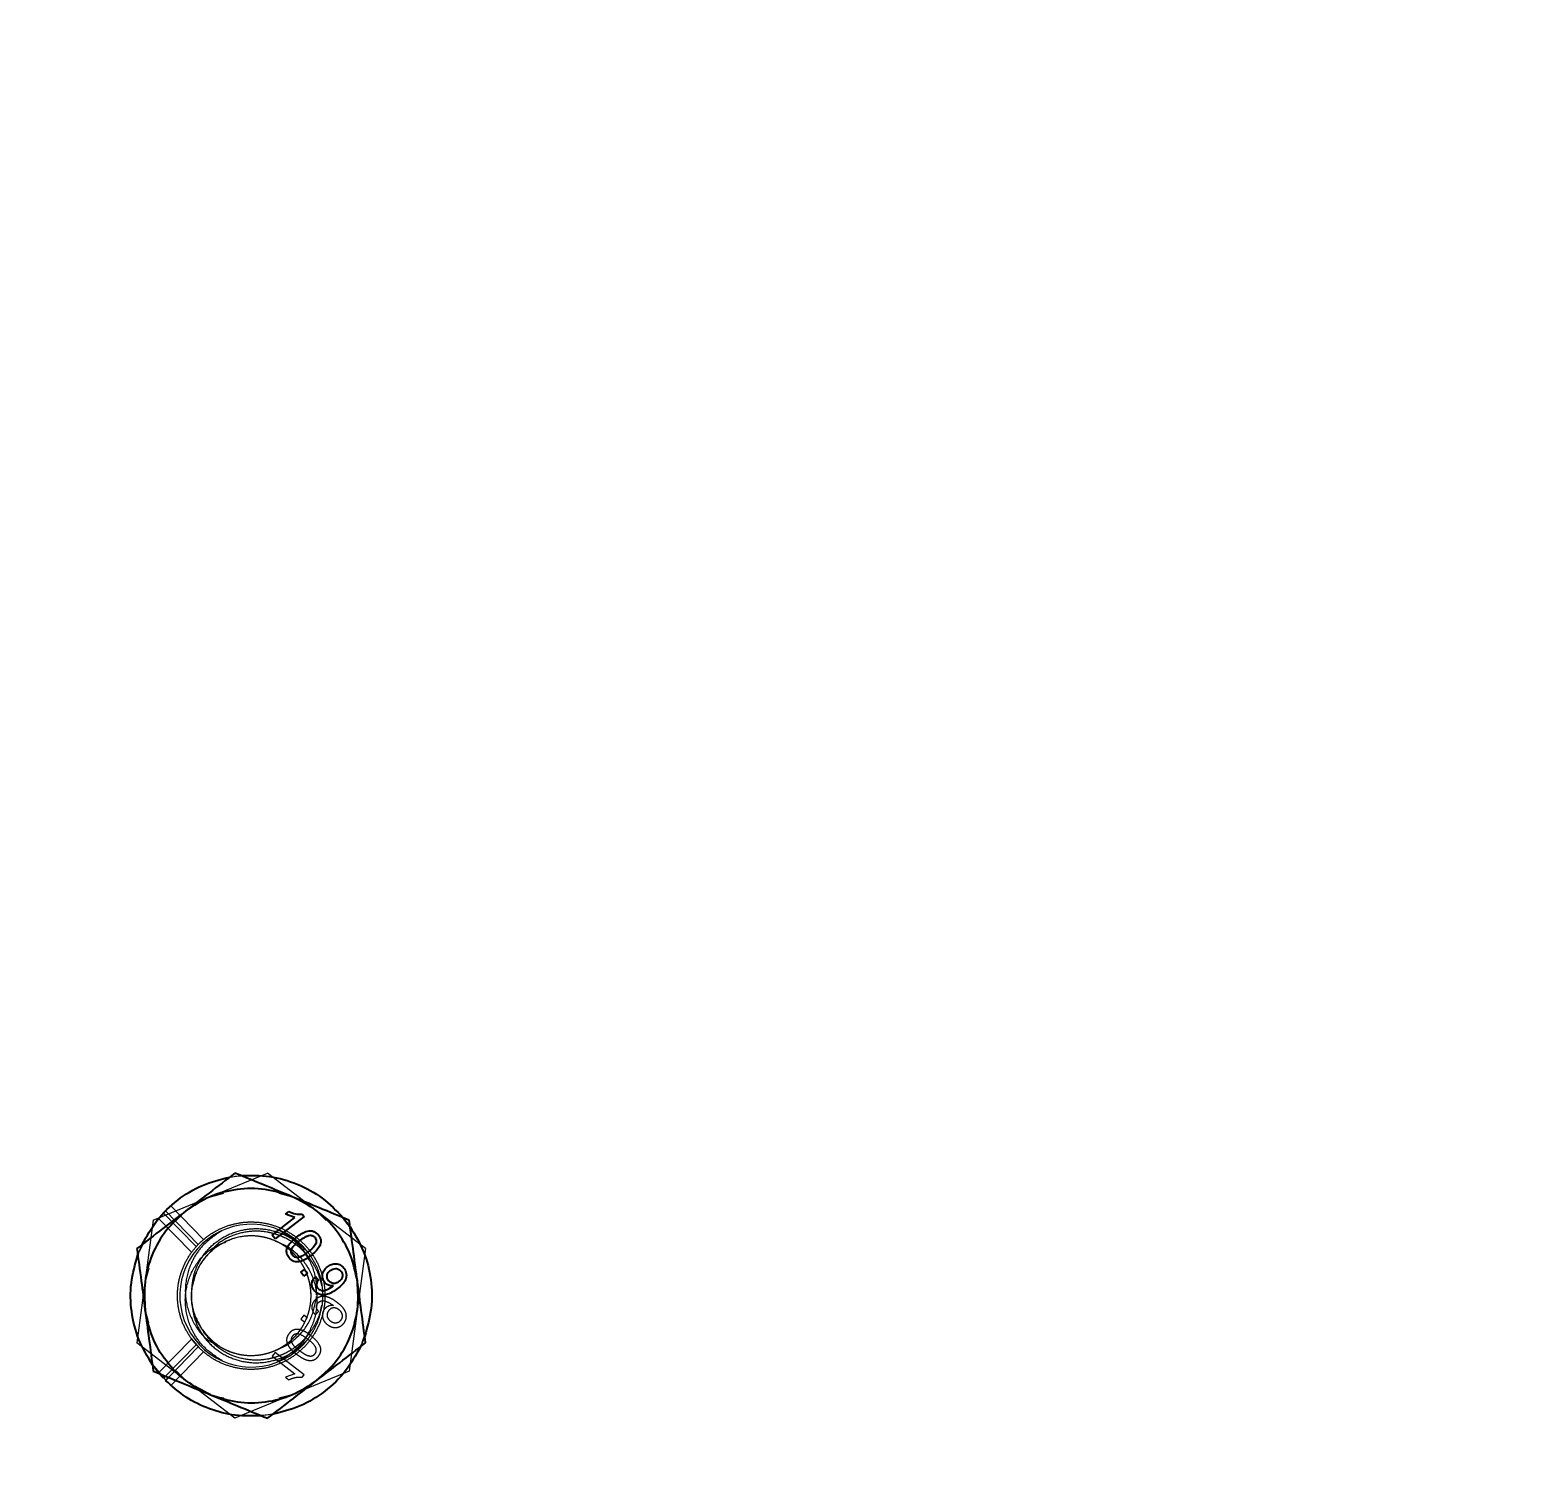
# Model space of a CAD drawing. Header units: millimetres. Extents: x 1293 to 41893, y 1011 to 26911.
# Drawn here: x 11366.4 to 11506.8, y 7329.6 to 7464.4 of the extents above; entities that cross this region are included whole.
import ezdxf

# ---------------------------------------------------------------- set-up
doc = ezdxf.new("R2010")
doc.units = ezdxf.units.MM
doc.header["$LTSCALE"] = 50
doc.linetypes.add('HIDDEN', pattern=[1.905, 1.27, -0.635])
doc.layers.add('CAPA_1', color=7, linetype='Continuous')
doc.layers.add('MAQUINAS', color=11, linetype='Continuous')
doc.styles.add('SLDTEXTSTYLE0', font='TXT', dxfattribs={"width": 0.75})
doc.dimstyles.new('SLDDIMSTYLE0', dxfattribs={"dimtxt": 100, "dimasz": 100, "dimexe": 0, "dimexo": 0.0625, "dimgap": 25, "dimtad": 2, "dimdec": 0, "dimlfac": 1.5, "dimrnd": 1e-09, "dimzin": 12, "dimdsep": 46, "dimtxsty": 'SLDTEXTSTYLE0', "dimsah": 1, "dimcen": 0.09, "dimadec": 0, "dimazin": 3, "dimtfac": 1, "dimtdec": 0, "dimtofl": 0, "dimtmove": 0, "dimatfit": 3, "dimfxl": 1, "dimfrac": 2, "dimtolj": 1, "dimtzin": 12, "dimarcsym": 0})

# ---------------------------------------------------------------- blocks, each defined once
blk = doc.blocks.new('_D_15')
at = {"layer": 'CAPA_1', "transparency": 16777216}
for p, q in [((6530.12, 8742.38), (6530.12, 9415.65)), ((16745.16, 6492), (16745.16, 9415.65)), ((6530.12, 9365.65), (16745.16, 9365.65))]:
    blk.add_line(p, q, dxfattribs=at)
for points in [[(6530.12, 9365.65), (6630.12, 9350.26), (6630.12, 9381.03)], [(16745.16, 9365.65), (16645.16, 9381.03), (16645.16, 9350.26)]]:
    blk.add_solid(points, dxfattribs=at)
at = {"layer": 'CAPA_1', "transparency": 16777216, "insert": (11452.92, 9494.55), "char_height": 100, "attachment_point": 1, "style": 'SLDTEXTSTYLE0'}
blk.add_mtext('15323', dxfattribs=at)

msp = doc.modelspace()

# ---------------------------------------------------------------- linework, layer by layer
at = {"layer": 'MAQUINAS', "linetype": 'HIDDEN', "lineweight": 18}
for p, q in [((11377.9100767, 7353.2202773), (11388.5848626, 7357.6228082)), ((11385.2911743, 7357.2850493), (11384.5555258, 7357.0998635)), ((11385.0560018, 7357.2537224), (11386.0948628, 7357.3921073)), ((11386.6355943, 7357.3740415), (11385.5128245, 7357.314575)), ((11397.7349592, 7350.5794379), (11388.5848626, 7357.6228082)), ((11383.2474697, 7355.4215427), (11384.4941222, 7355.7535401)), ((11389.6262244, 7355.7535401), (11390.8862419, 7355.4138537)), ((11378.8618327, 7353.8905154), (11378.5466577, 7353.4828181)), ((11381.9189397, 7350.7588164), (11378.8618327, 7353.8905154)), ((11379.0576644, 7354.0934968), (11379.5464017, 7354.5587791)), ((11382.1110155, 7350.9656453), (11379.0576644, 7354.0934968)), ((11379.9402317, 7354.8483422), (11379.5464017, 7354.5587791)), ((11379.5464017, 7354.5587791), (11382.6035087, 7351.4270801)), ((11380.8912452, 7354.0265731), (11380.0495913, 7353.187489)), ((11393.1599109, 7354.101123), (11394.0707553, 7353.187489)), ((11377.9100767, 7353.2202773), (11376.3853874, 7341.774376)), ((11381.4924009, 7350.229818), (11378.413261, 7353.3840875)), ((11396.4075125, 7352.400596), (11395.4736515, 7353.6157442)), ((11395.6508911, 7353.4509781), (11396.2901665, 7352.6204906)), ((11377.1435781, 7351.3960519), (11376.6108627, 7350.3326349)), ((11382.1110155, 7350.9656453), (11382.6035087, 7351.4270801)), ((11382.6035087, 7351.4270801), (11382.7159914, 7351.5053336)), ((11384.9248261, 7351.3216566), (11385.0525528, 7351.3876672)), ((11390.7479343, 7351.6960313), (11391.1266651, 7351.4597177)), ((11391.2785553, 7351.3170203), (11391.1266651, 7351.4597177)), ((11376.5351924, 7350.1491578), (11376.3567301, 7349.5061077)), ((11376.465284, 7349.9796512), (11376.8648696, 7350.9485237)), ((11397.7349592, 7350.5794379), (11396.2102699, 7339.1335366)), ((11377.4835401, 7348.7429581), (11377.147732, 7347.4973266)), ((11377.4835401, 7343.6108558), (11377.1477085, 7344.8719062)), ((11391.9595676, 7344.3446739), (11391.6917715, 7343.996778)), ((11391.6917715, 7343.996778), (11392.0396675, 7343.7289819)), ((11392.3074635, 7344.0768778), (11391.9595676, 7344.3446739)), ((11393.0490436, 7344.3924949), (11393.3516293, 7344.7136112)), ((11393.4985957, 7344.5717367), (11393.6619677, 7345.2772777)), ((11394.6611216, 7345.3149143), (11394.726184, 7345.2622349)), ((11396.9726146, 7344.8564872), (11396.6368065, 7343.6108558)), ((11382.5406989, 7342.961592), (11382.857994, 7342.5190954)), ((11397.4239436, 7341.8137698), (11397.7752481, 7342.8984468)), ((11385.535484, 7334.7310057), (11376.3853874, 7341.774376)), ((11381.4924009, 7342.1239959), (11378.413261, 7338.9697264)), ((11381.9189397, 7341.5949975), (11379.0551145, 7338.6612963)), ((11382.1110155, 7341.3881686), (11379.336006, 7338.5454501)), ((11382.2139807, 7341.3004024), (11381.4693372, 7342.1630695)), ((11381.4924009, 7342.1239959), (11381.9189397, 7341.5949975)), ((11392.0791538, 7341.7889371), (11391.1266651, 7340.8940962)), ((11396.9827488, 7340.9673646), (11397.340751, 7341.6120533)), ((11397.6550627, 7342.3741627), (11397.255477, 7341.4052902)), ((11377.8098475, 7339.7714247), (11379.1175385, 7338.2117789)), ((11378.413261, 7338.9697264), (11377.8301801, 7339.7333233)), ((11379.5464017, 7337.7950348), (11382.6035087, 7340.9267338)), ((11389.2816069, 7340.8657145), (11389.0138108, 7340.5178186)), ((11389.0138108, 7340.5178186), (11391.1283658, 7338.8901206)), ((11391.9951952, 7338.7769052), (11389.2816069, 7340.8657145)), ((11390.8818319, 7340.7534227), (11391.3275007, 7341.0717542)), ((11380.9604357, 7338.2526908), (11380.0495913, 7339.1663249)), ((11396.2102699, 7339.1335366), (11385.535484, 7334.7310057)), ((11391.1283658, 7338.8901206), (11390.2462526, 7338.5718734)), ((11390.2462526, 7338.5718734), (11390.5669691, 7338.3249989)), ((11391.8228015, 7338.5529472), (11391.9951952, 7338.7769052)), ((11390.8728769, 7336.9322711), (11389.6262244, 7336.6002738)), ((11387.5861555, 7334.9721302), (11389.1281974, 7335.1197214)), ((11389.0643448, 7335.1000915), (11388.0254839, 7334.9617065))]:
    msp.add_line(p, q, dxfattribs=at)
at = {"layer": 'MAQUINAS', "linetype": 'Continuous', "lineweight": 25}
for p, q in [((11390.2462526, 7353.7819405), (11390.5669691, 7354.028815)), ((11391.1283658, 7353.4636933), (11390.2462526, 7353.7819405)), ((11391.8228015, 7353.8008667), (11391.9951952, 7353.5769087)), ((11389.0138108, 7351.8359953), (11391.1283658, 7353.4636933)), ((11391.9951952, 7353.5769087), (11389.2816069, 7351.4880993)), ((11389.2816069, 7351.4880993), (11389.0138108, 7351.8359953)), ((11391.6917715, 7348.3570359), (11392.0396675, 7348.624832)), ((11391.9595676, 7348.00914), (11391.6917715, 7348.3570359)), ((11392.3074635, 7348.276936), (11391.9595676, 7348.00914)), ((11392.0396675, 7348.624832), (11392.3074635, 7348.276936)), ((11393.0490436, 7347.961319), (11393.3516293, 7347.6402027)), ((11394.6611216, 7347.0388996), (11394.726184, 7347.091579)), ((11378.8618327, 7338.4632985), (11378.413261, 7338.9697264)), ((11379.0551145, 7338.6612963), (11378.8618327, 7338.4632985)), ((11379.336006, 7338.5454501), (11379.0576644, 7338.260317))]:
    msp.add_line(p, q, dxfattribs=at)
at = {"layer": 'MAQUINAS', "linetype": 'HIDDEN', "lineweight": 18}
msp.add_arc((11387.0601733, 7346.1769069), 6.6666667, 37.587605897, 307.587605897, dxfattribs=at)
at = {"layer": 'MAQUINAS', "linetype": 'Continuous', "lineweight": 25}
for points in [[(11376.8648696, 7350.9485237), (11377.3001956, 7351.7334687), (11378.1708476, 7353.3033588), (11380.1367911, 7355.171126), (11382.4453998, 7356.5937343), (11384.1858011, 7357.0337264), (11385.0560018, 7357.2537224)], [(11386.0948628, 7357.3921073), (11386.9923081, 7357.4075765), (11388.7871988, 7357.4385147), (11391.3877044, 7356.6698413), (11393.7740237, 7355.3818317), (11395.0252686, 7354.094596), (11395.6508911, 7353.4509781)], [(11390.8728769, 7355.4215427), (11390.0404437, 7355.6934749), (11388.3755772, 7356.2373392), (11385.7264607, 7356.1891388), (11383.1571018, 7355.5421948), (11381.6926577, 7354.5814803), (11380.9604357, 7354.101123)], [(11396.9726146, 7347.4973266), (11396.7918981, 7348.354201), (11396.4304652, 7350.0679499), (11395.0641641, 7352.3380519), (11393.2192148, 7354.23971), (11391.6549896, 7355.0275985), (11390.8728769, 7355.4215427)], [(11380.9604357, 7354.101123), (11380.3087189, 7353.5161808), (11379.0052853, 7352.3462963), (11377.7224699, 7350.0279938), (11376.9980603, 7347.4793918), (11377.0978415, 7345.7307888), (11377.147732, 7344.8564872)], [(11396.2901665, 7352.6204906), (11396.7522858, 7351.8510147), (11397.6765245, 7350.3120629), (11398.3110866, 7347.6756223), (11398.3887972, 7344.9650044), (11397.8996408, 7343.2377766), (11397.6550627, 7342.3741627)], [(11377.8301801, 7339.7333233), (11377.3680608, 7340.5027992), (11376.4438221, 7342.041751), (11375.80926, 7344.6781916), (11375.7315494, 7347.3888095), (11376.2207058, 7349.1160373), (11376.465284, 7349.9796512)], [(11393.1599109, 7338.2526908), (11393.8116277, 7338.8376331), (11395.1150613, 7340.0075176), (11396.3978768, 7342.32582), (11397.1222863, 7344.8744221), (11397.0225052, 7346.6230251), (11396.9726146, 7347.4973266)], [(11383.2474697, 7336.9322711), (11382.4653571, 7337.3262154), (11380.9011318, 7338.1141039), (11379.0561825, 7340.015762), (11377.6898814, 7342.285864), (11377.3284485, 7343.9996128), (11377.147732, 7344.8564872)], [(11397.255477, 7341.4052902), (11396.820151, 7340.6203452), (11395.949499, 7339.0504551), (11393.9835555, 7337.1826879), (11391.6749468, 7335.7600796), (11389.9345455, 7335.3200875), (11389.0643448, 7335.1000915)], [(11388.0254839, 7334.9617065), (11387.2013097, 7334.9428551), (11385.5529613, 7334.9051521), (11383.1470117, 7335.5383283), (11380.9042234, 7336.6150857), (11379.673184, 7337.7119066), (11379.0576644, 7338.260317)], [(11383.2474697, 7336.9322711), (11384.0799029, 7336.660339), (11385.7447694, 7336.1164747), (11388.3938859, 7336.1646751), (11390.9632448, 7336.811619), (11392.4276889, 7337.7723336), (11393.1599109, 7338.2526908)]]:
    msp.add_open_spline(points, degree=3, dxfattribs=at)
for points, knots in [([(11385.535484, 7357.6228082), (11384.7358223, 7357.0072613), (11383.2348739, 7355.8518926), (11381.684715, 7354.6586437), (11380.9604357, 7354.101123)], [0, 0, 0, 0, 0.5327709195, 1, 1, 1, 1]), ([(11390.8728769, 7355.4215427), (11390.0279103, 7355.7700267), (11388.2194469, 7356.5158792), (11386.468394, 7357.2380543), (11385.535484, 7357.6228082)], [0, 0, 0, 0, 0.4672290805, 1, 1, 1, 1]), ([(11396.2102699, 7353.2202773), (11395.2773599, 7353.6050311), (11393.526307, 7354.3272062), (11391.7178436, 7355.0730587), (11390.8728769, 7355.4215427)], [0, 0, 0, 0, 0.53277091955, 1, 1, 1, 1]), ([(11380.9604357, 7354.101123), (11380.2361564, 7353.5436024), (11378.6859974, 7352.3503535), (11377.185049, 7351.1949847), (11376.3853874, 7350.5794379)], [0, 0, 0, 0, 0.4672290805, 1, 1, 1, 1]), ([(11390.5669691, 7354.028815), (11390.7678488, 7353.9422677), (11391.1689137, 7353.7694725), (11391.6050906, 7353.790414), (11391.8228015, 7353.8008667)], [0, 0, 0, 0, 0.5008657323, 1, 1, 1, 1]), ([(11396.9726146, 7347.4973266), (11396.8519272, 7348.4033312), (11396.5936228, 7350.3424327), (11396.3435183, 7352.2199765), (11396.2102699, 7353.2202773)], [0, 0, 0, 0, 0.4672290805, 1, 1, 1, 1]), ([(11390.3807122, 7350.5292055), (11390.4253178, 7350.6431323), (11390.5145939, 7350.8711521), (11390.8198946, 7351.2583351), (11391.1016114, 7351.4924632), (11391.2894093, 7351.6485375)], [0, 0, 0, 0, 0.249753552, 0.499871473, 1, 1, 1, 1]), ([(11390.898904, 7349.9628565), (11390.8619333, 7350.0226013), (11390.7879715, 7350.1421239), (11390.7807377, 7350.3565989), (11390.8285737, 7350.5617749), (11391.0647182, 7350.9114773), (11391.3389484, 7351.1281622), (11391.5582925, 7351.3014784)], [0, 0, 0, 0, 0.12469638283, 0.2494616582, 0.37443234657, 0.49963711369, 1, 1, 1, 1]), ([(11391.2894093, 7351.6485375), (11391.4460742, 7351.7625139), (11391.7590176, 7351.9901856), (11392.2103752, 7352.1966551), (11392.5978945, 7352.2485662), (11392.8880681, 7352.1992668), (11393.1431289, 7352.0574458), (11393.2704512, 7351.9108164), (11393.3341756, 7351.837429)], [0, 0, 0, 0, 0.2504817087, 0.5003455958, 0.6317049057, 0.7502211388, 0.8749866995, 1, 1, 1, 1]), ([(11391.5582925, 7351.3014784), (11391.7110317, 7351.4126885), (11391.9401272, 7351.5794939), (11392.2758082, 7351.7603706), (11392.4616142, 7351.7988445), (11392.5543949, 7351.8180562)], [0, 0, 0, 0, 0.50037231189, 0.75051514073, 1, 1, 1, 1]), ([(11393.0181402, 7351.6002177), (11393.0556497, 7351.5406584), (11393.1306669, 7351.4215426), (11393.141939, 7351.2062647), (11393.0903527, 7351.0013955), (11392.8580511, 7350.648679), (11392.5822723, 7350.431505), (11392.3616807, 7350.2577906)], [0, 0, 0, 0, 0.1247447425, 0.2494837578, 0.3744708184, 0.4996480989, 1, 1, 1, 1]), ([(11392.5543949, 7351.8180562), (11392.5988917, 7351.8164463), (11392.6878566, 7351.8132276), (11392.815871, 7351.7718283), (11392.9309156, 7351.701425), (11392.9890618, 7351.6339575), (11393.0181402, 7351.6002177)], [0, 0, 0, 0, 0.2501584562, 0.5001555724, 0.7500324303, 1, 1, 1, 1]), ([(11393.3341756, 7351.837429), (11393.3883833, 7351.7567672), (11393.4967544, 7351.5955097), (11393.5705642, 7351.3088636), (11393.5468508, 7351.0141647), (11393.2993204, 7350.4824365), (11392.9263968, 7350.1637353), (11392.6283896, 7349.9090578)], [0, 0, 0, 0, 0.125373348, 0.2506437386, 0.375697515, 0.5011131747, 1, 1, 1, 1]), ([(11376.3853874, 7350.5794379), (11376.5186358, 7349.5791371), (11376.7687402, 7347.7015933), (11377.0270447, 7345.7624918), (11377.147732, 7344.8564872)], [0, 0, 0, 0, 0.5327709195, 1, 1, 1, 1]), ([(11390.5857977, 7349.7218401), (11390.5068158, 7349.8438028), (11390.3881917, 7350.0269805), (11390.3567757, 7350.2795923), (11390.3606237, 7350.4232119), (11390.3740161, 7350.4938747), (11390.3807122, 7350.5292055)], [0, 0, 0, 0, 0.4987953461, 0.7491482596, 0.8745764119, 1, 1, 1, 1]), ([(11392.6283896, 7349.9090578), (11392.471922, 7349.7950803), (11392.1593642, 7349.5674001), (11391.7119864, 7349.3640692), (11391.3257904, 7349.3102948), (11391.0347883, 7349.3567122), (11390.7763621, 7349.5017297), (11390.6493593, 7349.6484236), (11390.5857977, 7349.7218401)], [0, 0, 0, 0, 0.2504758129, 0.5003473544, 0.6257683408, 0.7501761831, 0.8749696966, 1, 1, 1, 1]), ([(11392.3616807, 7350.2577906), (11392.1380365, 7350.0898913), (11391.8584362, 7349.8799833), (11391.4598956, 7349.7426537), (11391.2492621, 7349.7473587), (11391.0443838, 7349.810751), (11390.9473833, 7349.9121693), (11390.898904, 7349.9628565)], [0, 0, 0, 0, 0.50040950251, 0.62561261367, 0.75057967349, 0.87534369202, 1, 1, 1, 1]), ([(11393.893498, 7347.4400821), (11393.85464, 7347.496743), (11393.7769502, 7347.6100264), (11393.7118628, 7347.8064107), (11393.6906009, 7348.0118933), (11393.7145578, 7348.216928), (11393.7788077, 7348.4141052), (11393.91466, 7348.6547869), (11394.070548, 7348.7917568), (11394.1741257, 7348.8827647)], [0, 0, 0, 0, 0.1250740585, 0.2500636243, 0.3732612247, 0.5001992382, 0.6242961009, 0.7503685137, 1, 1, 1, 1]), ([(11394.2881984, 7347.575099), (11394.2386544, 7347.6507777), (11394.1644236, 7347.7641652), (11394.1317027, 7347.9424987), (11394.1377952, 7348.0772984), (11394.1729675, 7348.208127), (11394.2547732, 7348.3696515), (11394.3561217, 7348.4603788), (11394.4234398, 7348.5206421)], [0, 0, 0, 0, 0.2495205461, 0.3738507837, 0.4998887841, 0.6240955932, 0.7503154422, 1, 1, 1, 1]), ([(11394.1741257, 7348.8827647), (11394.2953233, 7348.9635006), (11394.4779202, 7349.0851377), (11394.7618817, 7349.1524718), (11394.9807969, 7349.1586482), (11395.1942561, 7349.1195424), (11395.4656548, 7349.0105365), (11395.6151311, 7348.8510362), (11395.71505, 7348.7444167)], [0, 0, 0, 0, 0.2498688585, 0.3764535287, 0.5003476657, 0.6272386366, 0.7508240847, 1, 1, 1, 1]), ([(11394.4234398, 7348.5206421), (11394.5031897, 7348.5739978), (11394.6624796, 7348.6805687), (11394.9077908, 7348.7180132), (11395.0967012, 7348.6918906), (11395.2776533, 7348.6238009), (11395.3764495, 7348.5199987), (11395.4429499, 7348.4501287)], [0, 0, 0, 0, 0.2502503989, 0.4998417518, 0.6295762977, 0.7506653539, 1, 1, 1, 1]), ([(11395.71505, 7348.7444167), (11395.7674678, 7348.6654813), (11395.8722877, 7348.5076343), (11395.941743, 7348.2287519), (11395.9429947, 7347.9436709), (11395.8393185, 7347.5772177), (11395.5520796, 7347.1888917), (11395.258904, 7346.9528217), (11395.1119385, 7346.8344826)], [0, 0, 0, 0, 0.1250635897, 0.2500895576, 0.3751100052, 0.5001693996, 0.7494409524, 1, 1, 1, 1]), ([(11395.4429499, 7348.4501287), (11395.4919278, 7348.3719861), (11395.5651218, 7348.2552074), (11395.584806, 7348.0714325), (11395.5674095, 7347.9353892), (11395.5215226, 7347.804918), (11395.4269612, 7347.6471879), (11395.3223947, 7347.5569761), (11395.2529202, 7347.497039)], [0, 0, 0, 0, 0.2490168506, 0.3721383925, 0.4993654558, 0.6235619335, 0.7498926933, 1, 1, 1, 1]), ([(11392.9302686, 7346.6761198), (11392.8642858, 7346.7764766), (11392.7650663, 7346.9273849), (11392.7143825, 7347.1628949), (11392.7140372, 7347.4014878), (11392.809342, 7347.6943131), (11392.969059, 7347.8722234), (11393.0490436, 7347.961319)], [0, 0, 0, 0, 0.2498594906, 0.3757183909, 0.500481002, 0.7498462328, 1, 1, 1, 1]), ([(11395.1119385, 7346.8344826), (11394.9455793, 7346.7131442), (11394.6134263, 7346.4708797), (11394.1293019, 7346.2635778), (11393.7150453, 7346.2302963), (11393.4099558, 7346.2949343), (11393.1351317, 7346.4433582), (11392.9985754, 7346.5985109), (11392.9302686, 7346.6761198)], [0, 0, 0, 0, 0.2504849429, 0.5001185141, 0.6278991852, 0.7500923696, 0.8749936752, 1, 1, 1, 1]), ([(11393.3516293, 7347.6402027), (11393.3025256, 7347.5818399), (11393.2138442, 7347.4764364), (11393.1476316, 7347.3138052), (11393.1393462, 7347.1827233), (11393.1584729, 7347.0805284), (11393.1970028, 7346.9835163), (11393.2371239, 7346.9273028), (11393.2571831, 7346.8991979)], [0, 0, 0, 0, 0.2764767993, 0.4993179598, 0.6237184282, 0.7494961879, 0.8747561628, 1, 1, 1, 1]), ([(11393.2571831, 7346.8991979), (11393.3013933, 7346.8499506), (11393.3897765, 7346.751497), (11393.5705865, 7346.6629115), (11393.7689822, 7346.6322192), (11394.1581536, 7346.719301), (11394.4376671, 7346.8969109), (11394.6611216, 7347.0388996)], [0, 0, 0, 0, 0.1252073258, 0.2503100191, 0.3753386279, 0.5006201474, 1, 1, 1, 1]), ([(11394.726184, 7347.091579), (11394.6476847, 7347.0885179), (11394.4901928, 7347.0823766), (11394.261902, 7347.1505329), (11394.0508746, 7347.2628683), (11393.9458786, 7347.381099), (11393.893498, 7347.4400821)], [0, 0, 0, 0, 0.24894317676, 0.49945029469, 0.7502849385, 1, 1, 1, 1]), ([(11395.2529202, 7347.497039), (11395.1771695, 7347.4458975), (11395.0625563, 7347.3685188), (11394.8857158, 7347.3201143), (11394.7479982, 7347.3135439), (11394.6141667, 7347.3373017), (11394.4440828, 7347.4072088), (11394.3506761, 7347.5078094), (11394.2881984, 7347.575099)], [0, 0, 0, 0, 0.2499764907, 0.3782221671, 0.5003423322, 0.6274524307, 0.7508110927, 1, 1, 1, 1]), ([(11397.7349592, 7341.774376), (11397.6017109, 7342.7746767), (11397.3516064, 7344.6522206), (11397.0933019, 7346.591322), (11396.9726146, 7347.4973266)], [0, 0, 0, 0, 0.5327709195, 1, 1, 1, 1]), ([(11377.147732, 7344.8564872), (11377.2684194, 7343.9504826), (11377.5267239, 7342.0113812), (11377.7768283, 7340.1338374), (11377.9100767, 7339.1335366)], [0, 0, 0, 0, 0.4672290805, 1, 1, 1, 1]), ([(11393.1599109, 7338.2526908), (11393.8841903, 7338.8102115), (11395.4343492, 7340.0034604), (11396.9352976, 7341.1588291), (11397.7349592, 7341.774376)], [0, 0, 0, 0, 0.4672290805, 1, 1, 1, 1]), ([(11377.9100767, 7339.1335366), (11378.8429868, 7338.7487827), (11380.5940396, 7338.0266076), (11382.402503, 7337.2807551), (11383.2474697, 7336.9322711)], [0, 0, 0, 0, 0.5327709195, 1, 1, 1, 1]), ([(11383.2474697, 7336.9322711), (11384.0924364, 7336.5837872), (11385.9008997, 7335.8379346), (11387.6519526, 7335.1157596), (11388.5848626, 7334.7310057)], [0, 0, 0, 0, 0.4672290805, 1, 1, 1, 1]), ([(11388.5848626, 7334.7310057), (11389.3845243, 7335.3465525), (11390.8854727, 7336.5019213), (11392.4356316, 7337.6951702), (11393.1599109, 7338.2526908)], [0, 0, 0, 0, 0.5327709195, 1, 1, 1, 1])]:
    msp.add_open_spline(points, degree=3, knots=knots, dxfattribs=at)
at = {"layer": 'MAQUINAS', "linetype": 'HIDDEN', "lineweight": 18}
for points in [[(11381.4924009, 7342.1239959), (11381.2528461, 7342.4947189), (11380.7737364, 7343.2361651), (11380.3408839, 7344.4962947), (11380.1402411, 7345.8074858), (11380.197805, 7347.1351161), (11380.5064699, 7348.4267696), (11381.0562313, 7349.6359583), (11381.82653, 7350.7179901), (11382.7891577, 7351.6331758), (11383.9087172, 7352.3478687), (11385.1440775, 7352.8358124), (11386.4498437, 7353.0790763), (11387.7780364, 7353.0687222), (11389.0798514, 7352.8051303), (11390.307454, 7352.2979863), (11391.4157362, 7351.5659251), (11392.3639745, 7350.635846), (11393.1173262, 7349.5419245), (11393.6481097, 7348.3243564), (11393.9368213, 7347.027881), (11393.9728526, 7345.7001367), (11393.7548795, 7344.3899112), (11393.2909115, 7343.1453485), (11392.5979965, 7342.0121791), (11391.7015972, 7341.0320426), (11390.6346452, 7340.240948), (11389.4363684, 7339.6679859), (11388.1507117, 7339.3341271), (11386.8252347, 7339.2519472), (11385.507453, 7339.4233158), (11384.2502241, 7339.8462283), (11383.0831893, 7340.4891262), (11382.4350735, 7341.0884878), (11382.1110155, 7341.3881686)], [(11382.6351841, 7342.7707312), (11382.2558878, 7343.4010804), (11381.4972951, 7344.6617789), (11381.3868116, 7346.9224387), (11382.0916792, 7349.0323672), (11383.5659148, 7350.7175537), (11385.5686469, 7351.7087948), (11387.7993812, 7351.8585726), (11389.9173272, 7351.1431755), (11391.6003691, 7349.671764), (11392.5921714, 7347.6682648), (11392.7418489, 7345.4377749), (11392.0262921, 7343.3196182), (11390.5556195, 7341.6371744), (11388.5493243, 7340.6431906), (11386.3292793, 7340.5016409), (11384.1721393, 7341.1868682), (11383.1475025, 7342.2427768), (11382.6351841, 7342.7707312)], [(11392.342984, 7350.2433987), (11392.5902884, 7349.8815399), (11393.0848972, 7349.1578222), (11393.5349298, 7347.915659), (11393.7677133, 7346.6151551), (11393.7021972, 7345.7410197), (11393.6694391, 7345.303952)], [(11382.6351841, 7342.7707312), (11382.428037, 7343.0738314), (11382.0137427, 7343.680032), (11381.6367862, 7344.720493), (11381.4418021, 7345.8098214), (11381.4966797, 7346.5420149), (11381.5241185, 7346.9081117)]]:
    msp.add_open_spline(points, degree=3, dxfattribs=at)
for points, knots in [([(11381.5241185, 7346.9081117), (11381.5671735, 7347.2997984), (11381.6522264, 7348.0735573), (11382.1639799, 7349.3899002), (11383.1073147, 7350.7060144), (11384.567951, 7351.790807), (11386.2351913, 7352.389157), (11388.0012571, 7352.5068803), (11389.7294784, 7352.1199957), (11391.2314017, 7351.3485733), (11391.9967898, 7350.5875973), (11392.342984, 7350.2433987)], [0, 0, 0, 0, 0.0816770766, 0.1613492895, 0.2910353615, 0.4131480043, 0.5342211749, 0.6547649167, 0.7763458984, 0.8988385446, 1, 1, 1, 1]), ([(11393.1640125, 7346.2660609), (11393.1697137, 7346.6863022), (11393.1855113, 7347.8507629), (11392.580443, 7349.5254745), (11391.3368074, 7351.2710169), (11390.1480945, 7351.9835545), (11389.4569881, 7352.3978171)], [0, 0, 0, 0, 0.1655470057, 0.4587197366, 0.6853047725, 1, 1, 1, 1]), ([(11384.3392991, 7352.2630624), (11383.7009362, 7351.8368141), (11382.6355649, 7351.1254432), (11381.5041168, 7349.4869595), (11380.8706237, 7347.6576487), (11380.877065, 7345.5031284), (11381.6525924, 7343.5096224), (11382.7633688, 7342.0707968), (11383.7110669, 7341.6407921), (11384.0067368, 7341.506636)], [0, 0, 0, 0, 0.1725440962, 0.2879608978, 0.4454263818, 0.6059003944, 0.7652904568, 0.9267735677, 1, 1, 1, 1]), ([(11384.3392991, 7340.0907515), (11383.7009235, 7340.517019), (11382.6355308, 7341.2284219), (11381.5042169, 7342.866705), (11380.8700825, 7344.6969717), (11380.8791036, 7346.847643), (11381.6450079, 7348.8555048), (11382.9512682, 7350.4528508), (11384.1453181, 7350.9654909), (11384.6790561, 7351.1946399)], [0, 0, 0, 0, 0.1631927284, 0.2723543001, 0.4212856816, 0.5730625489, 0.7238142242, 0.8765455149, 1, 1, 1, 1]), ([(11382.6351841, 7342.7707312), (11382.7993174, 7342.5744899), (11383.2093855, 7342.0842039), (11383.8068166, 7341.6168407), (11384.3536059, 7341.2873905), (11384.7381963, 7341.0908897), (11385.2269795, 7340.8917498), (11385.5960241, 7340.7841379), (11385.7984555, 7340.7371798), (11385.7987804, 7340.7371045), (11385.7992633, 7340.7369925), (11385.8001381, 7340.7367898), (11385.8017399, 7340.736419), (11385.8047266, 7340.7357286), (11385.8104631, 7340.7344069), (11385.8219935, 7340.7317666), (11385.8466914, 7340.7261818), (11385.9039276, 7340.7135943), (11386.0803724, 7340.6773594), (11386.68188, 7340.5812467), (11387.3641678, 7340.5783788), (11388.0264066, 7340.6735504), (11388.4065513, 7340.7517936), (11388.8323995, 7340.8742411), (11389.2086732, 7341.0183279), (11389.4370727, 7341.1230999), (11389.6658268, 7341.2351821), (11389.9565482, 7341.3946171), (11390.3559116, 7341.6605635), (11390.7310239, 7341.9597834), (11391.0607081, 7342.2726219), (11391.381801, 7342.629564), (11391.7102901, 7343.0647001), (11391.9630033, 7343.4897406), (11392.102918, 7343.7766347), (11392.2086521, 7344.0082098), (11392.3323596, 7344.3158885), (11392.4725503, 7344.7749477), (11392.5728587, 7345.2443766), (11392.6359685, 7345.7480811), (11392.6517312, 7346.2510509), (11392.6234624, 7346.7159723), (11392.5692834, 7347.113795), (11392.5110187, 7347.3990418), (11392.4685332, 7347.5677711), (11392.4123436, 7347.7787806), (11392.3141501, 7348.0886362), (11392.1407682, 7348.5073944), (11391.9587963, 7348.8664313), (11391.7789347, 7349.1687965), (11391.4899723, 7349.5957283), (11391.0306945, 7350.1387939), (11390.3645196, 7350.7059397), (11389.704515, 7351.1116822), (11389.08931, 7351.3915459), (11388.5035245, 7351.5833323), (11387.9127623, 7351.7059423), (11387.3118148, 7351.7660716), (11386.2747205, 7351.7587085), (11384.795344, 7351.4040834), (11383.1776517, 7350.3348503), (11381.9659926, 7348.7855174), (11381.6714101, 7347.5339144), (11381.5241185, 7346.9081117)], [0, 0, 0, 0, 0.0250183241, 0.0625053885, 0.0734574099, 0.0875362719, 0.1047409414, 0.1250701548, 0.125080334, 0.1250883717, 0.1251028115, 0.1251288738, 0.1251762968, 0.1252637967, 0.1254290263, 0.1257527139, 0.1264220363, 0.1279084165, 0.1314910764, 0.1440579897, 0.1875385059, 0.1974735359, 0.2095663481, 0.2255092731, 0.2408045321, 0.2489692045, 0.2501055682, 0.2657483981, 0.28139113, 0.2970337642, 0.3126763009, 0.3258383418, 0.3440073133, 0.3659742835, 0.374124068, 0.3752533192, 0.3909019269, 0.4065503357, 0.4221985467, 0.4378465609, 0.456198876, 0.471384383, 0.4834019359, 0.495485253, 0.4998683428, 0.5004377982, 0.5168673388, 0.5316456869, 0.5447725397, 0.5562476288, 0.5660707195, 0.5952358352, 0.6255589722, 0.6513476618, 0.6708425147, 0.6916214326, 0.7115648618, 0.7298044087, 0.7506539964, 0.8129901294, 0.8753265074, 0.9376631308, 1, 1, 1, 1]), ([(11393.6694391, 7347.0498619), (11393.5926133, 7347.3612003), (11393.4389499, 7347.9839248), (11393.0748928, 7348.779903), (11392.6523605, 7349.4803773), (11392.1608503, 7350.1154786), (11391.3753054, 7350.8876145), (11390.5572842, 7351.421178), (11389.8329202, 7351.7447017), (11389.4297521, 7351.8949524), (11388.9879685, 7352.025086), (11388.1316713, 7352.2033754), (11386.8381969, 7352.2405964), (11385.2032132, 7351.8083327), (11383.8832541, 7351.076847), (11383.3125592, 7350.369367), (11383.1007644, 7350.106809)], [0, 0, 0, 0, 0.0699532546, 0.139917211, 0.1901926836, 0.2485512556, 0.3148798544, 0.4302467756, 0.459213656, 0.4882059208, 0.5242061283, 0.5597320125, 0.6792737737, 0.8024253386, 0.9266766406, 1, 1, 1, 1]), ([(11389.3392326, 7351.2747939), (11389.6922524, 7351.1266696), (11390.398274, 7350.8304285), (11391.6106427, 7349.9038542), (11392.7247656, 7348.3882355), (11393.2317497, 7346.4860901), (11393.1723956, 7344.5538148), (11392.5878884, 7342.8285606), (11391.3343706, 7341.0827246), (11390.1471986, 7340.3702328), (11389.4569881, 7339.9559968)], [0, 0, 0, 0, 0.07949736106, 0.15899070105, 0.31513487096, 0.46194463664, 0.56032150069, 0.71479604533, 0.83418511733, 1, 1, 1, 1]), ([(11396.6368065, 7348.7429581), (11396.8029808, 7348.3245245), (11396.9819131, 7347.8739659), (11396.9768146, 7347.3994653), (11396.9764511, 7347.3656331)], [0, 0, 0, 0, 0.9286993414, 1, 1, 1, 1]), ([(11381.5241185, 7345.4457022), (11381.5671735, 7345.0540155), (11381.6522264, 7344.2802566), (11382.1639799, 7342.9639137), (11383.1073147, 7341.6477995), (11384.567951, 7340.5630069), (11386.2351913, 7339.9646569), (11388.0012571, 7339.8469336), (11389.7294784, 7340.2338182), (11391.2314017, 7341.0052406), (11391.9967898, 7341.7662165), (11392.342984, 7342.1104152)], [0, 0, 0, 0, 0.0816770766, 0.1613492895, 0.2910353615, 0.4131480043, 0.5342211749, 0.6547649167, 0.7763458983, 0.8988385446, 1, 1, 1, 1]), ([(11389.3392326, 7341.07902), (11389.6925374, 7341.2271232), (11390.399129, 7341.5233221), (11391.6058493, 7342.4503145), (11392.7579928, 7343.957741), (11393.0318872, 7345.3946128), (11393.1640125, 7346.087753)], [0, 0, 0, 0, 0.1725736883, 0.3451386477, 0.6840980163, 1, 1, 1, 1]), ([(11392.9302686, 7345.677694), (11392.8642891, 7345.5773368), (11392.7650115, 7345.426332), (11392.7143564, 7345.1908033), (11392.7140813, 7344.9522163), (11392.8093395, 7344.6595004), (11392.9690582, 7344.4815903), (11393.0490436, 7344.3924949)], [0, 0, 0, 0, 0.2498591948, 0.3759561592, 0.5004815934, 0.749846529, 1, 1, 1, 1]), ([(11395.1119385, 7345.5193312), (11394.945579, 7345.6406695), (11394.6134254, 7345.8829335), (11394.1291961, 7346.0902847), (11393.714921, 7346.1235113), (11393.4098531, 7346.0588231), (11393.1351314, 7345.9104558), (11392.9985753, 7345.755303), (11392.9302686, 7345.677694)], [0, 0, 0, 0, 0.2504849259, 0.5001184801, 0.6280398823, 0.7500923866, 0.8749936837, 1, 1, 1, 1]), ([(11393.3516293, 7344.7136112), (11393.3024725, 7344.7720049), (11393.2137808, 7344.8773624), (11393.1474482, 7345.0402857), (11393.1396451, 7345.1709913), (11393.1632745, 7345.3082721), (11393.219664, 7345.3961475), (11393.2571831, 7345.454616)], [0, 0, 0, 0, 0.2770742738, 0.4999140274, 0.6248342849, 0.7503808481, 1, 1, 1, 1]), ([(11393.2571831, 7345.454616), (11393.3013933, 7345.5038633), (11393.3897765, 7345.6023169), (11393.5705865, 7345.6909024), (11393.7689822, 7345.7215946), (11394.1581536, 7345.6345129), (11394.4376671, 7345.456903), (11394.6611216, 7345.3149143)], [0, 0, 0, 0, 0.1252073258, 0.2503100191, 0.3753386279, 0.5006201474, 1, 1, 1, 1]), ([(11395.71505, 7343.6093972), (11395.7674678, 7343.6883325), (11395.8722877, 7343.8461795), (11395.941743, 7344.125062), (11395.9429947, 7344.4101429), (11395.8393185, 7344.7765962), (11395.5520796, 7345.1649222), (11395.258904, 7345.4009922), (11395.1119385, 7345.5193312)], [0, 0, 0, 0, 0.1250635897, 0.2500895576, 0.3751100052, 0.5001693996, 0.7494409524, 1, 1, 1, 1]), ([(11393.6694391, 7345.303952), (11393.5926135, 7344.9926142), (11393.4389505, 7344.3698909), (11393.0748946, 7343.5739145), (11392.6523642, 7342.8734423), (11392.1608571, 7342.2383432), (11391.3753167, 7341.4662087), (11390.5572985, 7340.9326437), (11389.8329386, 7340.6091202), (11389.4297706, 7340.4588656), (11388.9880109, 7340.3287503), (11388.1316011, 7340.1503316), (11386.839734, 7340.1148076), (11385.1976138, 7340.5395156), (11383.6943008, 7341.4157547), (11382.9883344, 7342.3189299), (11382.6351841, 7342.7707312)], [0, 0, 0, 0, 0.0665557442, 0.1331216702, 0.1809552485, 0.2364793105, 0.2995862575, 0.40934996, 0.4369099673, 0.4644941259, 0.4987453089, 0.5325451925, 0.6462814499, 0.7634528026, 0.8816704487, 1, 1, 1, 1]), ([(11391.1266651, 7340.8940962), (11391.3602265, 7341.0878094), (11391.661061, 7341.3373182), (11391.9591306, 7341.6539641), (11392.1435731, 7341.8602221), (11392.3556935, 7342.1192681), (11392.6093713, 7342.473438), (11392.9910288, 7343.0896149), (11393.4253843, 7344.0187041), (11393.5880876, 7344.8755368), (11393.6694391, 7345.303952)], [0, 0, 0, 0, 0.1741680571, 0.2243339499, 0.2498477306, 0.3332575431, 0.4166697768, 0.5000844782, 0.7500429764, 1, 1, 1, 1]), ([(11393.893498, 7344.9137318), (11393.8733305, 7344.8859958), (11393.8329938, 7344.8305217), (11393.7673821, 7344.7099762), (11393.7113834, 7344.54761), (11393.6907218, 7344.341709), (11393.7145769, 7344.1366779), (11393.7788661, 7343.939589), (11393.9147454, 7343.6989508), (11394.0705459, 7343.5620584), (11394.1741257, 7343.4710492)], [0, 0, 0, 0, 0.0626107389, 0.1252263593, 0.2501941382, 0.3735862588, 0.5002863049, 0.6245798583, 0.750412027, 1, 1, 1, 1]), ([(11394.726184, 7345.2622349), (11394.6474935, 7345.2652925), (11394.4891984, 7345.2714432), (11394.2606655, 7345.2027067), (11394.0500321, 7345.0901566), (11393.9456226, 7344.9724799), (11393.893498, 7344.9137318)], [0, 0, 0, 0, 0.2495404591, 0.5019797072, 0.7513717737, 1, 1, 1, 1]), ([(11394.2881984, 7344.7787148), (11394.2386542, 7344.7030362), (11394.1644871, 7344.5897464), (11394.1317102, 7344.4114358), (11394.1377622, 7344.2767366), (11394.1729187, 7344.1457904), (11394.2546957, 7343.9842384), (11394.3561237, 7343.8934359), (11394.4234398, 7343.8331718)], [0, 0, 0, 0, 0.2495203093, 0.3735284255, 0.4998883672, 0.623789863, 0.7503156792, 1, 1, 1, 1]), ([(11395.2529202, 7344.8567749), (11395.1771694, 7344.9079175), (11395.0626492, 7344.9852349), (11394.8858299, 7345.0336755), (11394.7482334, 7345.0402847), (11394.6142926, 7345.0165491), (11394.4441709, 7344.9466963), (11394.3506767, 7344.8460036), (11394.2881984, 7344.7787148)], [0, 0, 0, 0, 0.2499766017, 0.3779151287, 0.5003420213, 0.627106401, 0.7508109821, 1, 1, 1, 1]), ([(11395.4429499, 7343.9036852), (11395.4919307, 7343.9818275), (11395.5650712, 7344.0985133), (11395.5847971, 7344.2822687), (11395.5674634, 7344.4182031), (11395.5215765, 7344.5487812), (11395.4270542, 7344.7065459), (11395.3223946, 7344.7968379), (11395.2529202, 7344.8567749)], [0, 0, 0, 0, 0.249017166, 0.3718446562, 0.4993648037, 0.6232259432, 0.7498923764, 1, 1, 1, 1]), ([(11390.5857977, 7342.6319738), (11390.5074947, 7342.5100761), (11390.3898902, 7342.3269959), (11390.349217, 7342.0378398), (11390.3702136, 7341.895687), (11390.3807122, 7341.8246084)], [0, 0, 0, 0, 0.4990363131, 0.7495101716, 1, 1, 1, 1]), ([(11392.6283896, 7342.444756), (11392.4719217, 7342.558746), (11392.1593634, 7342.7864508), (11391.7116811, 7342.9897675), (11391.3254318, 7343.0437399), (11391.0345117, 7342.9968841), (11390.7763599, 7342.8520986), (11390.6493585, 7342.7053951), (11390.5857977, 7342.6319738)], [0, 0, 0, 0, 0.2504715078, 0.5003387545, 0.6261880614, 0.750180477, 0.8749718456, 1, 1, 1, 1]), ([(11392.3616807, 7342.0960233), (11392.1380365, 7342.2639226), (11391.8584362, 7342.4738306), (11391.4598956, 7342.6111602), (11391.2492621, 7342.6064552), (11391.0443838, 7342.5430629), (11390.9473833, 7342.4416446), (11390.898904, 7342.3909574)], [0, 0, 0, 0, 0.5004095025, 0.6256126137, 0.7505796735, 0.875343692, 1, 1, 1, 1]), ([(11394.1741257, 7343.4710492), (11394.2953235, 7343.3903148), (11394.478018, 7343.2686151), (11394.7620004, 7343.2013206), (11394.981038, 7343.1951844), (11395.1943835, 7343.2343082), (11395.465745, 7343.3433694), (11395.6151318, 7343.5027767), (11395.71505, 7343.6093972)], [0, 0, 0, 0, 0.2498687718, 0.3766540303, 0.5003478215, 0.6274593765, 0.7508241712, 1, 1, 1, 1]), ([(11394.4234398, 7343.8331718), (11394.5031896, 7343.7798156), (11394.6624791, 7343.6732438), (11394.9076804, 7343.6358222), (11395.0965912, 7343.6618903), (11395.2775742, 7343.7299368), (11395.3764486, 7343.833817), (11395.4429499, 7343.9036852)], [0, 0, 0, 0, 0.25025022803, 0.49984141065, 0.62928839712, 0.75066552405, 1, 1, 1, 1]), ([(11390.3807122, 7341.8246084), (11390.4253178, 7341.7106816), (11390.5145939, 7341.4826618), (11390.8198946, 7341.0954788), (11391.1016114, 7340.8613506), (11391.2894093, 7340.7052764)], [0, 0, 0, 0, 0.249753552, 0.49987147299, 1, 1, 1, 1]), ([(11390.898904, 7342.3909574), (11390.8619333, 7342.3312126), (11390.7879715, 7342.21169), (11390.7807377, 7341.997215), (11390.8285737, 7341.7920389), (11391.0647182, 7341.4423366), (11391.3389484, 7341.2256517), (11391.5582925, 7341.0523354)], [0, 0, 0, 0, 0.1246963828, 0.2494616582, 0.3744323466, 0.4996371137, 1, 1, 1, 1]), ([(11393.0181402, 7340.7535962), (11393.0556497, 7340.8131555), (11393.1306669, 7340.9322712), (11393.141939, 7341.1475492), (11393.0903527, 7341.3524184), (11392.8580511, 7341.7051349), (11392.5822723, 7341.9223089), (11392.3616807, 7342.0960233)], [0, 0, 0, 0, 0.1247447425, 0.2494837578, 0.3744708184, 0.4996480989, 1, 1, 1, 1]), ([(11393.3341756, 7340.5163849), (11393.3883833, 7340.5970467), (11393.4967544, 7340.7583042), (11393.5705642, 7341.0449502), (11393.5468508, 7341.3396492), (11393.2993204, 7341.8713774), (11392.9263968, 7342.1900785), (11392.6283896, 7342.444756)], [0, 0, 0, 0, 0.125373348, 0.2506437386, 0.375697515, 0.5011131747, 1, 1, 1, 1]), ([(11391.2894093, 7340.7052764), (11391.4460746, 7340.5912998), (11391.7590187, 7340.3636278), (11392.2104872, 7340.1571074), (11392.5980303, 7340.1052393), (11392.8881786, 7340.1546112), (11393.1431292, 7340.2963675), (11393.2704513, 7340.4429973), (11393.3341756, 7340.5163849)], [0, 0, 0, 0, 0.2504815493, 0.5003452774, 0.6318664681, 0.7502212978, 0.8749867791, 1, 1, 1, 1]), ([(11391.5582925, 7341.0523354), (11391.7110317, 7340.9411254), (11391.9401272, 7340.77432), (11392.2758082, 7340.5934433), (11392.4616142, 7340.5549694), (11392.5543949, 7340.5357577)], [0, 0, 0, 0, 0.50037231189, 0.75051514073, 1, 1, 1, 1]), ([(11392.5543949, 7340.5357577), (11392.5988668, 7340.5373873), (11392.6877819, 7340.5406453), (11392.8161696, 7340.5817496), (11392.9108877, 7340.6413712), (11392.9761319, 7340.7018534), (11393.0041371, 7340.7363482), (11393.0181402, 7340.7535962)], [0, 0, 0, 0, 0.2500549443, 0.4999486155, 0.749722078, 0.8748570557, 1, 1, 1, 1]), ([(11390.5669691, 7338.3249989), (11390.7678488, 7338.4115461), (11391.1689137, 7338.5843414), (11391.6050906, 7338.5633998), (11391.8228015, 7338.5529472)], [0, 0, 0, 0, 0.50086573232, 1, 1, 1, 1]), ([(11394.0707553, 7339.1663249), (11393.7914685, 7338.813197), (11393.4907394, 7338.4329577), (11393.0772606, 7338.2001229), (11393.0477793, 7338.1835216)], [0, 0, 0, 0, 0.9286993414, 1, 1, 1, 1]), ([(11384.4941222, 7336.6002738), (11384.048661, 7336.6655794), (11383.5689996, 7336.7358987), (11383.1606193, 7336.9775644), (11383.1315015, 7336.9947954)], [0, 0, 0, 0, 0.9286993414, 1, 1, 1, 1])]:
    msp.add_open_spline(points, degree=3, knots=knots, dxfattribs=at)

# ---------------------------------------------------------------- dimensions: what is measured, and where the dimension line sits
at = {"layer": 'CAPA_1'}
dim = msp.add_linear_dim(base=(16745.1618891, 9365.6463094), p1=(6530.1246702, 8678.8772747), p2=(16745.1618891, 6428.5014528), dimstyle='SLDDIMSTYLE0', dxfattribs=at)
dim.commit()
dim.dimension.update_dxf_attribs({"geometry": '_D_15', "text_midpoint": (11637.6432797, 9365.6463094), "dimtype": 160})

doc.saveas('drawing.dxf')
